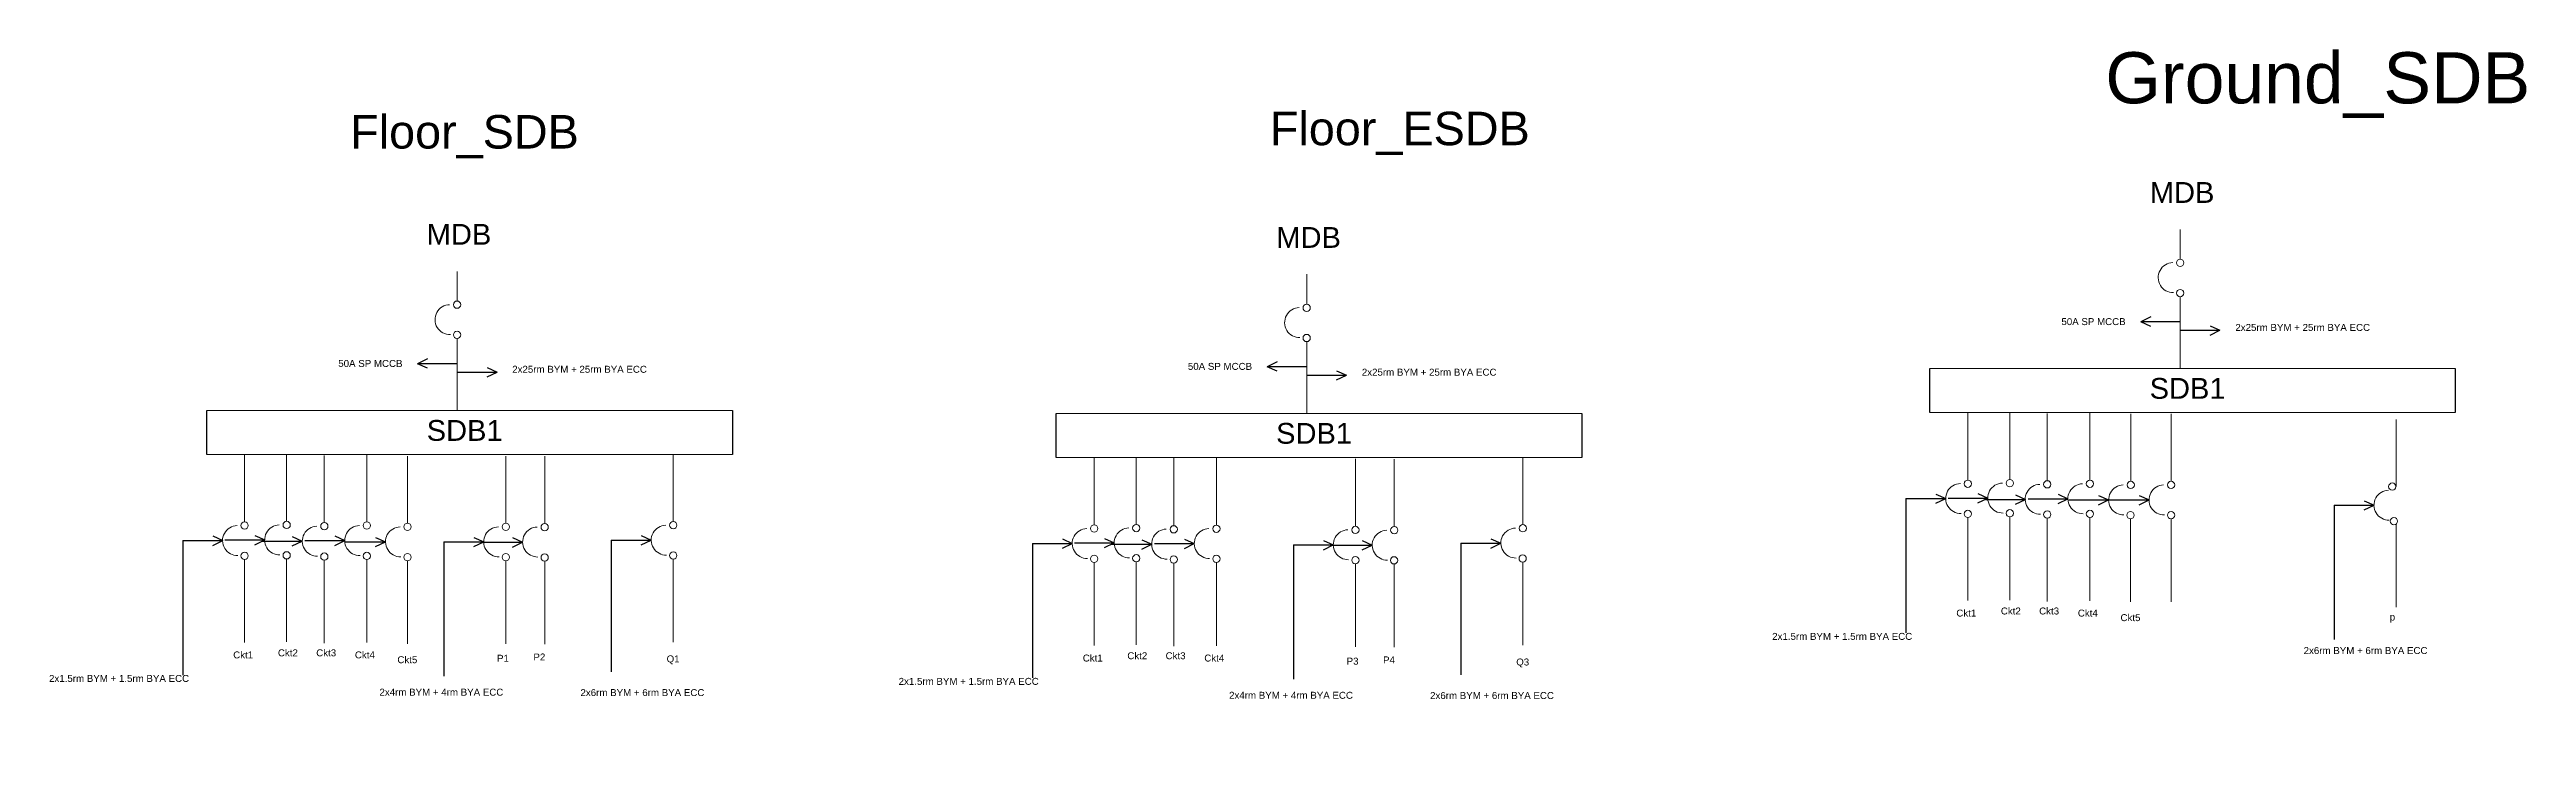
# Model space of a CAD drawing. Header units: inches. Extents: x 3634 to 28461, y -1348 to 2018.
# Drawn here: x 3634 to 15538, y -1348 to 2018 of the extents above; entities that cross this region are included whole.
import ezdxf

# ---------------------------------------------------------------- set-up
doc = ezdxf.new("R2010")
doc.units = ezdxf.units.IN
doc.header["$MEASUREMENT"] = 0
doc.layers.add('SBD', color=2, linetype='Continuous', lineweight=0)
doc.layers.add('Text', color=7, linetype='Continuous')
doc.styles.get("Standard").update_dxf_attribs({"font": 'arial.ttf'})

msp = doc.modelspace()

# ---------------------------------------------------------------- linework, layer by layer
at = {"color": 244, "true_color": 0x991b1e}
for p, q in [((12556, -138), (12556, -784)), ((14614, -170), (14614, -816)), ((4275, -340), (4275, -986)), ((5530, -346), (5530, -992)), ((6334, -338), (6334, -970)), ((8358, -354), (8358, -1000)), ((10417, -352), (10417, -985)), ((9613, -360), (9613, -1006))]:
    msp.add_line(p, q, dxfattribs=at)
at = {"layer": 'SBD', "color": 244, "true_color": 0x991b1e}
for p, q in [((13874, 1012), (13874, 1154)), ((5593, 810), (5593, 953)), ((9676, 796), (9676, 939)), ((13874, 831), (13874, 486)), ((5593, 630), (5593, 284)), ((9676, 616), (9676, 270)), ((12853, -49), (12853, 274)), ((13055, -46), (13055, 277)), ((13235, -53), (13235, 271)), ((13440, -49), (13440, 274)), ((13636, -56), (13636, 268)), ((13830, -56), (13830, 268)), ((14911, -81), (14911, 242)), ((4572, -251), (4572, 73)), ((4774, -248), (4774, 75)), ((4955, -254), (4955, 69)), ((5159, -251), (5159, 72)), ((5355, -257), (5355, 66)), ((5827, -257), (5827, 66)), ((6014, -258), (6014, 65)), ((6632, -249), (6632, 74)), ((8655, -265), (8655, 58)), ((8857, -262), (8857, 61)), ((9037, -268), (9037, 55)), ((9242, -265), (9242, 58)), ((9910, -271), (9910, 52)), ((10097, -273), (10097, 51)), ((10715, -263), (10715, 60)), ((12853, -229), (12853, -628)), ((13055, -227), (13055, -626)), ((13235, -233), (13235, -632)), ((13440, -230), (13440, -629)), ((13635, -236), (13635, -635)), ((13830, -236), (13830, -635)), ((14911, -261), (14911, -660)), ((4572, -431), (4572, -830)), ((4774, -428), (4774, -827)), ((4955, -434), (4955, -833)), ((5159, -431), (5159, -830)), ((5355, -437), (5355, -836)), ((5827, -437), (5827, -836)), ((6014, -438), (6014, -838)), ((6632, -429), (6632, -828)), ((8655, -445), (8655, -844)), ((8857, -442), (8857, -841)), ((9037, -448), (9037, -848)), ((9242, -445), (9242, -845)), ((9910, -451), (9910, -851)), ((10096, -453), (10096, -852)), ((10714, -443), (10714, -843))]:
    msp.add_line(p, q, dxfattribs=at)
at = {"layer": 'SBD', "color": 244, "lineweight": 25, "ltscale": 10, "true_color": 0x991b1e}
for p, q in [((13732, 734), (13684, 711)), ((13876, 711), (13684, 711)), ((13732, 689), (13684, 711)), ((13874, 671), (14065, 671)), ((14018, 692), (14065, 670)), ((14018, 647), (14065, 670)), ((5451, 533), (5403, 509)), ((5451, 488), (5403, 509)), ((5595, 509), (5404, 509)), ((5737, 491), (5785, 469)), ((9534, 518), (9486, 495)), ((9678, 495), (9486, 495)), ((9534, 474), (9486, 495)), ((9820, 476), (9867, 455)), ((12670, 275), (12670, 486)), ((15196, 486), (15196, 275)), ((5593, 469), (5784, 469)), ((5737, 446), (5785, 469)), ((9676, 455), (9867, 455)), ((9820, 432), (9867, 455)), ((4390, 74), (4390, 284)), ((6916, 284), (6916, 74)), ((8472, 59), (8472, 270)), ((10998, 270), (10998, 59)), ((12700, -117), (12747, -138)), ((12902, -114), (12949, -136)), ((13287, -117), (13334, -139)), ((12556, -138), (12747, -138)), ((12700, -161), (12747, -138)), ((12758, -136), (12949, -136)), ((12902, -159), (12949, -136)), ((12938, -142), (13129, -142)), ((13082, -120), (13130, -142)), ((13082, -165), (13130, -142)), ((13143, -139), (13334, -139)), ((13287, -162), (13334, -139)), ((13338, -145), (13530, -145)), ((13482, -123), (13530, -145)), ((13482, -168), (13530, -145)), ((13532, -145), (13724, -145)), ((13676, -123), (13724, -145)), ((13676, -168), (13724, -145)), ((14614, -170), (14805, -170)), ((14758, -149), (14806, -170)), ((14758, -193), (14806, -170)), ((4275, -340), (4466, -340)), ((4419, -318), (4467, -340)), ((4419, -363), (4467, -340)), ((4477, -337), (4668, -337)), ((4621, -315), (4669, -337)), ((4621, -360), (4669, -337)), ((4657, -343), (4849, -343)), ((4801, -321), (4849, -343)), ((4801, -366), (4849, -343)), ((4862, -340), (5053, -340)), ((5006, -318), (5054, -340)), ((5006, -363), (5054, -340)), ((5057, -346), (5249, -346)), ((5201, -325), (5249, -346)), ((5201, -369), (5249, -346)), ((5530, -346), (5721, -346)), ((5674, -325), (5722, -346)), ((5674, -369), (5722, -346)), ((5716, -347), (5908, -347)), ((5860, -326), (5908, -347)), ((5860, -371), (5908, -347)), ((6334, -338), (6526, -338)), ((6478, -316), (6526, -338)), ((6478, -361), (6526, -338)), ((8358, -354), (8549, -354)), ((8502, -332), (8549, -354)), ((8502, -377), (8549, -354)), ((8560, -351), (8751, -351)), ((8704, -330), (8751, -351)), ((8704, -374), (8751, -351)), ((8884, -336), (8932, -357)), ((8945, -354), (9136, -354)), ((9089, -333), (9136, -354)), ((9089, -378), (9136, -354)), ((9757, -339), (9804, -360)), ((9943, -340), (9991, -362)), ((10417, -352), (10609, -352)), ((10561, -331), (10609, -352)), ((10561, -376), (10609, -352)), ((8740, -357), (8931, -357)), ((8884, -381), (8932, -357)), ((9613, -360), (9804, -360)), ((9757, -384), (9804, -360)), ((9799, -362), (9991, -362)), ((9943, -385), (9991, -362))]:
    msp.add_line(p, q, dxfattribs=at)
at = {"layer": 'SBD', "color": 244, "true_color": 0x991b1e}
for points in [[(12670, 486), (15196, 486)], [(4390, 284), (6916, 284)], [(8472, 270), (10998, 270)], [(15196, 275), (12670, 275)], [(6916, 74), (4390, 74)], [(10998, 59), (8472, 59)]]:
    msp.add_lwpolyline(points, dxfattribs=at)
for centre in [(13874, 994), (13874, 849), (5593, 793), (9676, 778), (5593, 648), (9676, 633), (12853, -67), (13055, -64), (13235, -70), (13440, -67), (13636, -73), (13830, -73), (14893, -81), (12853, -212), (13055, -209), (13235, -215), (13440, -212), (13635, -218), (13830, -218), (14901, -247), (4572, -268), (4774, -265), (4955, -271), (5159, -268), (5355, -274), (5827, -274), (6014, -276), (6632, -266), (8655, -282), (8857, -280), (9037, -286), (9242, -283), (9910, -289), (10097, -290), (10715, -281), (4572, -413), (4774, -411), (4955, -417), (5159, -414), (5355, -420), (5827, -420), (6014, -421), (6632, -412), (8655, -428), (8857, -425), (9037, -431), (9242, -428), (9910, -434), (10096, -435), (10714, -426)]:
    msp.add_circle(centre, 17.5, dxfattribs=at)
for centre in [(13840, 923), (5559, 721), (9642, 707), (12819, -138), (13021, -136), (13201, -142), (13406, -139), (13602, -145), (13796, -145), (14877, -170), (4538, -340), (4740, -337), (4921, -343), (5125, -340), (5321, -346), (5793, -346), (5980, -347), (6598, -338), (8621, -354), (8823, -351), (9003, -357), (9208, -354), (9876, -360), (10063, -362), (10681, -352)]:
    msp.add_arc(centre, 72, 91.3607, 271.3607, dxfattribs=at)

# ---------------------------------------------------------------- texts
at = {"color": 244, "true_color": 0x991b1e}
for s, height, p in [('50A SP MCCB', 33.42, (13303, 695)), ('2x25rm BYM + 25rm BYA ECC', 33.42, (14139, 667)), ('50A SP MCCB', 33.42, (5022, 494)), ('2x25rm BYM + 25rm BYA ECC', 33.42, (5858, 466)), ('50A SP MCCB', 33.42, (9105, 480)), ('2x25rm BYM + 25rm BYA ECC', 33.42, (9941, 452)), ('Ckt1', 33.4, (12798, -705)), ('Ckt2', 33.4, (13012, -695)), ('Ckt3', 33.4, (13196, -695)), ('Ckt4', 33.4, (13382, -705)), ('Ckt5', 33.4, (13587, -727)), ('p', 33.4, (14881, -724)), ('2x1.5rm BYM + 1.5rm BYA ECC', 33.42, (11913, -817)), ('Ckt1', 33.4, (4517, -906)), ('Ckt2', 33.4, (4732, -896)), ('Ckt3', 33.4, (4916, -896)), ('Ckt4', 33.4, (5102, -906)), ('Ckt5', 33.4, (5306, -929)), ('P1', 33.4, (5785, -922)), ('P2', 33.4, (5960, -916)), ('Q1', 33.4, (6600, -925)), ('Ckt1', 33.4, (8600, -921)), ('Ckt2', 33.4, (8814, -910)), ('Ckt3', 33.4, (8998, -910)), ('Ckt4', 33.4, (9184, -921)), ('P3', 33.4, (9868, -936)), ('P4', 33.4, (10043, -930)), ('Q3', 33.4, (10683, -940)), ('2x6rm BYM + 6rm BYA ECC', 33.42, (14467, -885)), ('2x1.5rm BYM + 1.5rm BYA ECC', 33.42, (3632, -1019)), ('2x4rm BYM + 4rm BYA ECC', 33.42, (5220, -1085)), ('2x6rm BYM + 6rm BYA ECC', 33.42, (6186, -1087)), ('2x1.5rm BYM + 1.5rm BYA ECC', 33.42, (7715, -1033)), ('2x4rm BYM + 4rm BYA ECC', 33.42, (9303, -1100)), ('2x6rm BYM + 6rm BYA ECC', 33.42, (10269, -1101))]:
    msp.add_text(s, height=height, dxfattribs=at).set_placement(p)
at = {"layer": 'SBD', "color": 244, "true_color": 0x991b1e, "char_height": 100, "width": 160.22, "attachment_point": 1}
for s, insert in [('MDB', (13728, 1382)), ('MDB', (5447, 1181)), ('MDB', (9530, 1166)), ('SDB1', (13727, 441)), ('SDB1', (5447, 239)), ('SDB1', (9529, 225))]:
    msp.add_mtext(s, dxfattribs=dict(at, insert=insert))
at = {"layer": 'Text', "color": 244, "true_color": 0x991b1e}
for s, height, p in [('Ground_SDB', 245.8, (13514, 1760)), ('Floor_SDB', 160.9, (5079, 1543)), ('Floor_ESDB', 160.9, (9499, 1559)), ('C4', 0.516, (12567, -811)), ('C4', 0.516, (12997, -872)), ('C4', 0.516, (4286, -1012)), ('C4', 0.516, (8369, -1026)), ('C4', 0.516, (12813, -1021)), ('C4', 0.516, (4717, -1074)), ('C4', 0.516, (8800, -1088)), ('C4', 0.516, (13529, -1132)), ('C4', 0.516, (4532, -1223)), ('C4', 0.516, (8615, -1237)), ('C4', 0.516, (5249, -1334)), ('C4', 0.516, (9331, -1348))]:
    msp.add_text(s, height=height, dxfattribs=at).set_placement(p)

doc.saveas('drawing.dxf')
